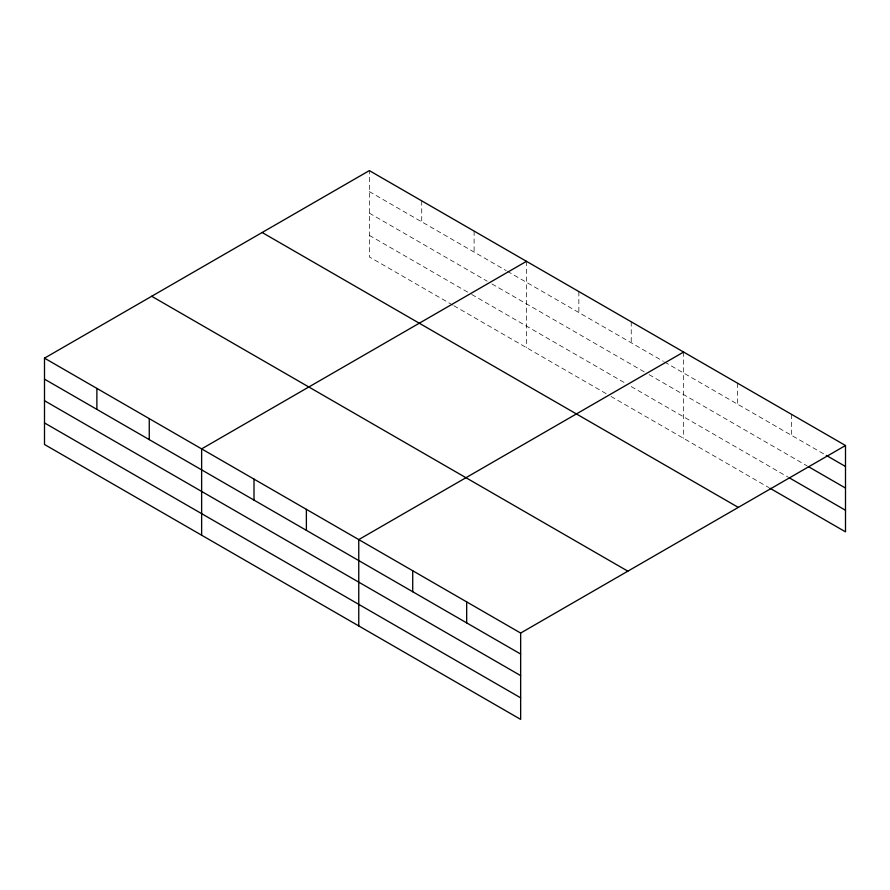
<?xml version="1.0" encoding="UTF-8"?>
<svg xmlns="http://www.w3.org/2000/svg" width="890" height="890" viewBox="0 0 890 890"><rect width="100%" height="100%" fill="white"/><g stroke="black" fill="none" stroke-linecap="round" stroke-linejoin="round"><path stroke-width="0.67" stroke-dasharray="4.45 3.34" d="M452.676 305.048L369.35 256.943L369.35 170.613M369.35 191.595L506.243 270.627M507.434 271.317L663.373 361.34M664.563 362.03L825.119 454.723M369.35 213.155L487.197 281.195M491.959 283.943L644.327 371.909M649.088 374.657L807.13 465.904M369.35 235.372L470.532 293.789M471.722 294.479L625.281 383.134M631.232 386.572L787.939 477.04M453.867 305.737L606.235 393.703M610.996 396.451L768.749 487.531M791.533 414.351L791.533 435.332M737.576 383.201L737.576 404.182M683.609 352.04L683.609 438.37M631.232 321.802L631.232 342.784M578.856 291.564L578.856 312.546M526.48 261.326L526.48 347.656M474.103 231.089L474.103 252.07M421.726 200.851L421.726 221.833"/><path stroke-width="1.33" d="M44.5 358.158L520.65 633.057L520.65 719.387L44.5 444.488L44.5 358.158L369.35 170.613L845.5 445.512L845.5 531.842L769.95 488.221M526.48 261.326L201.63 448.883L201.63 535.213M683.609 352.04L358.759 539.596L358.759 625.926M520.65 633.057L845.5 445.512M826.309 455.413L845.5 466.493M808.32 466.594L845.5 488.054M789.141 477.73L845.5 510.27M262.149 232.501L738.299 507.4M151.701 296.27L627.851 571.169M44.5 379.14L520.65 654.05M44.5 400.711L520.65 675.61M44.5 422.928L520.65 697.827M466.683 601.907L466.683 622.889M412.715 570.757L412.715 591.739M306.382 509.358L306.382 530.34M254.006 479.12L254.006 500.102M149.253 418.645L149.253 439.627M96.877 388.396L96.877 409.389"/></g></svg>
